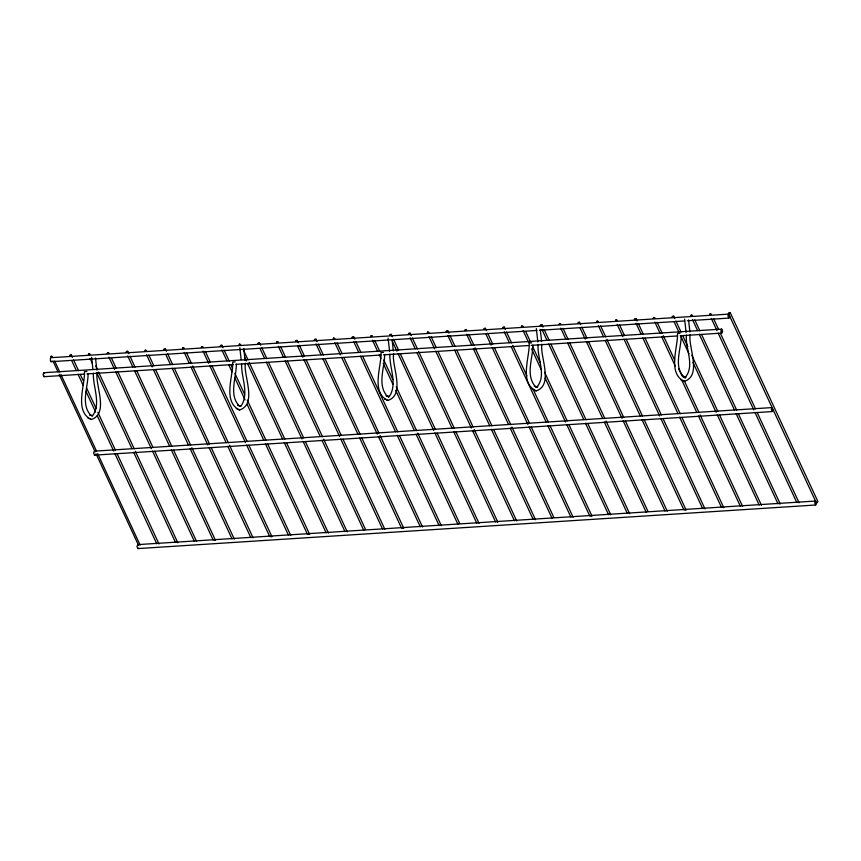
<?xml version="1.0" encoding="UTF-8"?>
<svg xmlns="http://www.w3.org/2000/svg" width="861" height="861" viewBox="0 0 861 861"><rect width="100%" height="100%" fill="white"/><g stroke="black" fill="none" stroke-linecap="round" stroke-linejoin="round"><path stroke-width="1.29" d="M88.091 373.631C88.242 386.686 80.374 404.046 90.771 415.271L89.576 414.787L92.547 415.992L91.277 415.476L92.956 415.217M236.355 364.095C236.495 377.161 228.639 394.51 239.024 405.735L237.84 405.262L240.8 406.457L239.541 405.951L241.22 405.682M384.609 354.571C384.759 367.625 376.892 384.975 387.289 396.2L386.094 395.726L389.054 396.921L387.794 396.415L389.473 396.157L388.311 396.813M532.873 345.035C533.013 358.09 525.156 375.45 535.542 386.675L534.347 386.191L537.318 387.385L536.059 386.88L537.738 386.621L536.564 387.278C547.262 376.074 536.812 357.702 538.136 344.637M681.126 335.499C681.772 347.866 672.129 368.928 685.571 377.85L684.312 377.344L685.991 377.086L684.829 377.742C695.516 366.538 685.065 348.167 686.4 335.101M93.408 414.636C100.834 402.087 92.805 386.567 93.365 373.233M241.661 405.1C249.087 392.562 241.069 377.043 241.618 363.697M389.925 395.565C397.341 383.027 389.323 367.507 389.882 354.172M687.304 320.776L728.901 318.096L729.794 316.224L728.815 314.114L51.068 357.702L50.412 358.198L50.476 361.017L51.154 361.685L51.8 361.179M680.179 335.779L721.776 333.099L722.67 331.227L721.69 329.117L43.943 372.705L43.05 374.578L44.029 376.688L84.292 374.094M44.029 376.688L44.675 376.182M94.452 451.153L93.558 453.026L94.538 455.135L772.295 411.558L773.178 409.685L772.199 407.576L94.452 451.153L95.13 451.821M94.538 455.135L95.194 454.64M137.835 544.615L136.953 546.487L137.932 548.597L815.679 505.009L816.572 503.136L815.593 501.037L137.835 544.615L138.513 545.282M137.932 548.597L138.578 548.091M728.815 314.114L727.922 315.987L728.901 318.096M721.69 329.117L720.797 330.99L721.776 333.099M772.199 407.576L771.316 409.449L772.295 411.558M815.593 501.037L814.7 502.899L815.679 505.009M270.698 536.769L271.947 536.694L229.489 445.223M308.356 534.347L309.605 534.272L267.706 444.028M402.485 528.299L403.734 528.213L361.835 437.969M590.754 516.191L592.002 516.105L550.104 425.861M684.882 510.142L686.131 510.056L644.232 419.813M90.114 418.984L91.374 419.501C109.401 413.635 94.742 384.092 97.153 372.738M238.368 409.459L239.627 409.965C257.665 404.1 242.996 374.557 245.407 363.202M386.621 399.924L387.891 400.43C405.918 394.564 391.26 365.021 393.66 353.677M534.885 390.388L536.145 390.894C554.172 385.028 539.513 355.485 541.924 344.142M683.139 380.853L684.398 381.358C702.436 375.504 687.767 345.961 690.178 334.606M51.154 361.685L536.984 330.441M539.675 330.269L684.613 320.949M86.972 373.922L233.266 364.515M235.946 364.343L380.896 355.023M383.575 354.85L528.525 345.53M531.205 345.358L677.489 335.951M679.975 333.304L677.478 333.455C678.274 346.66 666.984 373.437 684.398 381.358M531.721 342.829L529.224 342.99C530.021 356.196 518.731 382.962 536.145 390.894M383.457 352.364L380.971 352.526C381.767 365.731 370.467 392.498 387.891 400.43M235.204 361.9L232.707 362.061C233.503 375.267 222.213 402.033 239.627 409.965M86.95 371.435L84.453 371.597C85.25 384.792 73.949 411.569 91.374 419.501M816.217 502.598L817.466 502.523L817.918 501.586L730.16 312.565L728.912 312.64L728.471 313.576L772.059 407.479M728.471 313.576L729.708 313.501L730.16 312.565M673.679 316.191L672.43 316.267L671.989 317.203L673.237 317.128L673.679 316.191L674.809 318.635M636.031 318.613L634.783 318.688L634.331 319.625L635.579 319.549L636.031 318.613L637.162 321.056M579.55 322.24L578.301 322.326L577.849 323.262L579.098 323.176L579.55 322.24L580.68 324.683M541.892 324.662L540.643 324.748L540.202 325.684L541.451 325.598L541.892 324.662L543.022 327.105M504.245 327.083L502.996 327.169L502.544 328.106L503.793 328.019L504.245 327.083L505.375 329.526M485.41 328.299L484.162 328.375L483.721 329.311L484.969 329.236L485.41 328.299L486.551 330.732M447.763 330.721L446.515 330.796L446.073 331.733L447.322 331.657L447.763 330.721L448.893 333.153M410.105 333.142L408.857 333.218L408.415 334.154L409.664 334.079L410.105 333.142L411.246 335.575M391.281 334.348L390.033 334.434L389.592 335.37L390.84 335.284L391.281 334.348L392.412 336.791M353.634 336.769L352.386 336.855L351.934 337.792L353.182 337.706L353.634 336.769L354.764 339.212M315.976 339.191L314.728 339.277L314.287 340.213L315.535 340.127L315.976 339.191L317.106 341.634M297.153 340.407L295.904 340.482L295.463 341.419L296.711 341.343L297.153 340.407L298.283 342.839M259.495 342.829L258.246 342.904L257.805 343.84L259.053 343.765L259.495 342.829L260.635 345.261M779.732 503.846L780.26 504.008L738.361 413.764M221.847 345.25L220.599 345.326L220.158 346.262L221.406 346.176L221.847 345.25L222.977 347.683M723.251 507.484L723.778 507.635L681.89 417.391M165.366 348.877L164.117 348.953L163.676 349.889L164.925 349.814L165.366 348.877L166.496 351.32M127.719 351.299L126.47 351.374L126.018 352.31L127.267 352.235L127.719 351.299L128.849 353.742M71.237 354.926L69.989 355.012L69.547 355.948L70.785 355.862L71.237 354.926L72.367 357.369M497.335 522.014L497.862 522.164L455.964 431.921M214.938 540.17L215.465 540.321L173.578 450.077M177.28 542.591L177.818 542.742L135.349 451.282M682.612 376.655L683.795 377.14M681.019 379.992L682.213 380.476M532.765 389.527L533.949 390.011M384.501 399.063L385.696 399.547M236.248 408.598L237.442 409.072M87.994 418.134L89.178 418.607M43.943 372.705L44.611 373.373M773.189 409.922L815.658 501.382M713.597 318.645L718.687 329.623M720.388 333.282L755.495 408.889M757.196 412.548L799.083 502.792M711.337 318.441L716.998 330.646M718.128 333.078L753.795 409.911M754.936 412.344L796.834 502.587M694.773 319.861L699.864 330.839M701.564 334.488L736.672 410.105M692.513 319.657L697.604 330.635M699.304 334.294L734.411 409.901M736.101 413.56L778 503.803M675.939 321.067L681.04 332.045M682.741 335.704L687.831 346.682M691.792 355.216L717.837 411.31M719.538 414.97L761.436 505.213M674.249 322.089L678.78 331.84M681.04 336.716L688.972 353.796M692.933 362.33L716.148 412.333M717.278 414.765L759.176 505.009M657.115 322.283L662.217 333.261M663.347 335.693L674.669 360.081M678.629 368.626L682.03 375.934M684.291 380.82L699.014 412.527M700.144 414.959L742.612 506.429M654.855 322.079L659.957 333.056M661.657 336.716L675.239 365.979M682.03 380.616L696.753 412.322M698.454 415.981L740.352 506.225M638.292 323.488L643.382 334.466M645.083 338.125L680.19 413.732M636.031 323.284L641.133 334.262M642.823 337.921L677.93 413.528M679.63 417.187L721.518 507.43M619.468 324.705L624.559 335.672M626.259 339.331L661.356 414.948M663.056 418.607L704.955 508.851M617.208 324.5L622.869 336.694M623.999 339.137L659.666 415.96M660.796 418.403L702.694 508.647M600.634 325.91L605.735 336.888M606.865 339.331L642.532 416.154M598.384 325.706L603.475 336.683M605.175 340.343L640.272 415.949M641.972 419.608L683.871 509.852M581.81 327.126L586.911 338.093M588.601 341.752L623.708 417.37M625.409 421.029L667.307 511.273M580.12 328.138L585.211 339.116M586.352 341.548L622.019 418.381M623.149 420.825L665.047 511.068M562.986 328.332L568.077 339.309M569.778 342.969L604.885 418.575M606.015 421.018L647.913 511.262M560.726 328.127L565.817 339.105M567.517 342.764L602.625 418.371M604.325 422.03L646.213 512.273M544.163 329.548L549.253 340.515M550.954 344.174L586.05 419.791M587.751 423.451L629.649 513.694M541.903 329.343L546.993 340.321M548.694 343.969L583.801 419.587M585.491 423.246L627.389 513.49M525.899 331.969L530.43 341.731M532.69 346.606L540.051 362.459M544.582 372.221L567.227 420.997M568.927 424.656L610.826 514.9M523.079 330.549L528.74 342.743M531.571 348.845L541.192 369.573M545.153 378.108L565.537 422.019M566.667 424.451L608.566 514.695M506.505 331.969L511.606 342.936M512.736 345.379L526.889 375.87M533.12 389.28L548.403 422.213M504.245 331.765L509.346 342.732M511.047 346.391L546.143 422.008M547.844 425.668L589.742 515.911M487.681 333.175L492.772 344.152M494.472 347.812L529.58 423.418M531.269 427.078L573.168 517.321M485.991 334.186L491.082 345.164M492.212 347.607L527.879 424.43M529.02 426.873L570.908 517.117M468.858 334.391L473.948 345.358M475.078 347.801L510.745 424.634M511.886 427.067L553.774 517.31M466.597 334.186L471.688 345.153M473.389 348.813L508.496 424.43M510.186 428.089L552.084 518.333M450.023 335.596L455.125 346.574M456.825 350.233L491.922 425.84M493.622 429.499L535.52 519.743M447.763 335.392L452.864 346.37M454.565 350.029L489.661 425.635M491.362 429.295L533.26 519.538M431.2 336.802L436.301 347.779M437.991 351.439L473.098 427.045M474.228 429.488L516.697 520.948M428.939 336.608L434.601 348.802M435.731 351.234L471.408 428.068M472.538 430.511L514.437 520.754M412.376 338.018L417.467 348.996M418.597 351.428L454.274 428.261M410.116 337.813L415.206 348.791M416.907 352.45L452.014 428.057M453.715 431.716L495.602 521.96M393.552 339.223L398.643 350.201M400.343 353.86L435.44 429.467M437.14 433.126L479.039 523.37M392.422 341.462L396.953 351.223M398.083 353.656L433.75 430.489M434.88 432.932L476.779 523.176M374.718 340.439L379.819 351.417M383.78 359.952L392.842 379.464M396.232 386.783L416.616 430.683M417.746 433.126L459.645 523.37M372.458 340.235L377.559 351.213M379.26 354.872L380.96 358.531M383.22 363.407L392.842 384.135M395.673 390.237L414.356 430.478M416.057 434.138L457.955 524.381M355.894 341.645L360.996 352.623M362.685 356.282L397.793 431.888M399.493 435.548L441.381 525.791M353.634 341.451L358.736 352.418M360.425 356.077L395.533 431.695M397.233 435.343L439.132 525.587M337.071 342.861L342.161 353.839M343.862 357.498L378.969 433.105M380.099 435.548L422.557 527.007M334.811 342.656L340.472 354.85M341.602 357.293L377.269 434.116M378.409 436.559L420.297 526.803M318.247 344.066L323.338 355.044M325.038 358.703L360.135 434.31M315.987 343.862L321.078 354.84M322.778 358.499L357.875 434.105M359.575 437.765L401.474 528.008M299.413 345.283L304.514 356.26M306.215 359.92L341.311 435.526M343.012 439.185L384.91 529.429M297.723 346.294L302.814 357.272M303.955 359.715L339.621 436.538M340.752 438.981L382.65 529.224M280.589 346.488L285.68 357.466M287.38 361.125L322.488 436.731M323.618 439.175L365.516 529.418M278.329 346.283L283.43 357.261M285.12 360.92L320.227 436.527M321.928 440.186L363.826 530.43M261.766 347.704L266.856 358.682M268.557 362.341L303.664 437.948M305.354 441.607L347.252 531.85M260.076 348.716L264.596 358.477M266.297 362.137L301.963 438.959M303.104 441.402L344.992 531.646M243.502 350.136L248.033 359.887M249.163 362.33L284.83 439.153M286.53 442.812L328.428 533.056M244.642 357.25L246.343 360.91M247.473 363.342L282.569 438.949M284.27 442.608L326.168 532.851M224.108 350.126L229.209 361.103M230.909 364.752L232.599 368.411M234.87 373.297L244.492 394.026M247.322 400.128L266.006 440.369M221.847 349.921L226.949 360.899M228.649 364.558L232.039 371.866M234.87 377.968L245.062 399.924M247.333 404.799L263.746 440.165M265.446 443.824L307.345 534.068M205.284 351.331L210.375 362.309M212.075 365.968L247.182 441.575M248.883 445.234L290.77 535.477M203.024 351.127L208.685 363.32M209.815 365.764L245.493 442.597M246.623 445.029L288.521 535.273M186.46 352.547L191.551 363.525M192.681 365.957L228.359 442.791M184.2 352.343L189.291 363.32M190.991 366.98L226.099 442.586M227.788 446.246L269.687 536.489M167.626 353.753L172.727 364.73M174.428 368.39L209.524 443.996M211.225 447.655L253.123 537.899M165.936 354.775L170.467 364.526M172.168 368.185L207.835 445.019M208.965 447.451L250.863 537.694M148.802 354.969L153.904 365.936M155.593 369.595L190.701 445.212M191.831 447.645L234.3 539.115M146.542 354.764L152.203 366.958M153.344 369.401L188.441 445.008M190.141 448.667L232.039 538.911M129.979 356.174L135.069 367.152M136.77 370.811L171.877 446.418M127.719 355.97L132.82 366.947M134.51 370.607L169.617 446.213M171.317 449.872L213.216 540.116M111.715 358.606L116.246 368.357M117.946 372.017L153.054 447.634M154.743 451.293L196.642 541.537M108.895 357.186L114.556 369.38M115.686 371.812L151.353 448.646M152.483 451.089L194.382 541.332M95.722 365.914L97.422 369.573M98.552 372.017L134.219 448.839M90.071 358.391L92.331 363.267M96.862 373.028L131.959 448.635M133.659 452.294L175.558 542.538M73.497 359.812L78.599 370.779M80.288 374.438L83.119 380.54M86.52 387.859L96.141 408.588M97.842 412.247L115.396 450.055M117.096 453.715L158.994 543.958M71.807 360.824L76.338 370.585M78.039 374.234L83.13 385.211M85.96 391.314L95.582 412.042M97.282 415.702L113.706 451.067M114.836 453.51L156.734 543.754M54.673 361.017L59.764 371.995M60.905 374.427L96.572 451.261M97.702 453.704L140.16 545.164M52.952 360.963L58.042 371.941M59.172 374.384L94.839 451.207M95.98 453.65L138.438 545.11M688.542 319.905L689.887 331.937M684.613 319.097L686.099 332.432M540.277 329.44L541.623 341.462M536.349 328.633L537.845 341.968M392.175 340.31L393.369 350.997M388.096 338.158L389.581 351.503M243.771 348.501L245.105 360.533M239.832 347.693L241.177 359.704M95.506 358.036L96.852 370.069M91.578 357.229L92.913 369.229M51.165 356.217L50.713 357.154L52.446 356.594L51.165 356.217M88.812 353.796L88.371 354.732L90.093 354.172L88.812 353.796M107.636 352.59L107.194 353.527L108.927 352.956L107.636 352.59M145.294 350.169L144.852 351.105L146.574 350.535L145.294 350.169M182.941 347.747L182.5 348.683L184.232 348.113L182.941 347.747M201.775 346.531L201.323 347.467L203.056 346.908L201.775 346.531M239.423 344.109L238.981 345.046L240.703 344.486L239.423 344.109M277.081 341.699L276.629 342.635L278.361 342.065L277.081 341.699M333.551 338.061L333.11 338.997L334.843 338.438L333.551 338.061M371.209 335.639L370.768 336.576L372.49 336.016L371.209 335.639M427.691 332.012L427.239 332.949L428.972 332.378L427.691 332.012M465.338 329.591L464.897 330.527L466.63 329.957L465.338 329.591M521.82 325.953L521.379 326.889L523.101 326.33L521.82 325.953M559.478 323.532L559.026 324.468L560.759 323.908L559.478 323.532M597.125 321.11L596.684 322.046L598.406 321.487L597.125 321.11M615.949 319.905L615.507 320.841L617.24 320.27L615.949 319.905M653.607 317.483L653.165 318.419L654.887 317.849L653.607 317.483M691.254 315.061L690.813 315.998L692.545 315.427L691.254 315.061M710.088 313.845L709.636 314.782L711.369 314.222L710.088 313.845"/></g></svg>
